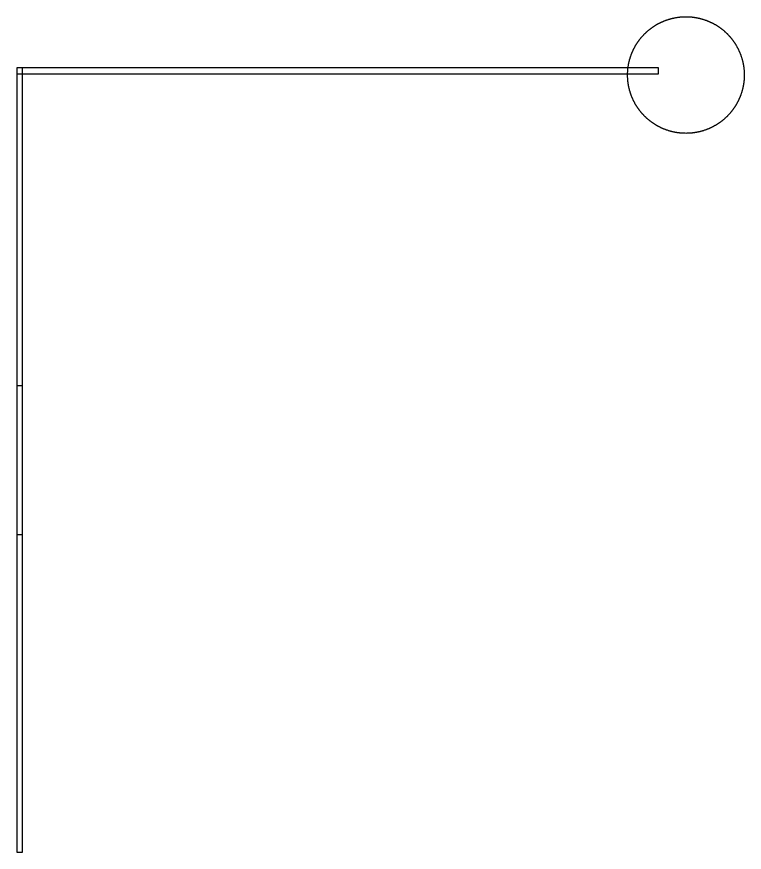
# Model space of a CAD drawing. Extents: x -15120 to 12634, y -34177 to 37439.
# Drawn here: x 150 to 12619, y -28950 to -14621 of the extents above; entities that cross this region are included whole.
import ezdxf

# ---------------------------------------------------------------- set-up
doc = ezdxf.new("R2010")
doc.units = 0
doc.layers.add('New_Layer', color=20, linetype='CONTINUOUS')
doc.layers.add('Poly', color=20, linetype='CONTINUOUS')

msp = doc.modelspace()

# ---------------------------------------------------------------- linework, layer by layer
at = {"layer": 'New_Layer'}
for points in [[(12619.15, -15634.75), (12618.85, -15648.85), (12618.35, -15662.95), (12617.65, -15677), (12617.2, -15684.05), (12616.75, -15691.05), (12616.25, -15698.05), (12615.65, -15705.1), (12615.05, -15712.1), (12614.35, -15719.15), (12613.65, -15726.15), (12612.9, -15733.15), (12611.2, -15747.15), (12610.3, -15754.1), (12609.3, -15761.1), (12608.3, -15768.05), (12607.25, -15775), (12606.15, -15781.95), (12604.95, -15788.95), (12603.75, -15795.85), (12602.5, -15802.8), (12601.2, -15809.7), (12599.85, -15816.65), (12598.45, -15823.5), (12597, -15830.4), (12595.5, -15837.25), (12593.95, -15844.15), (12592.35, -15851), (12590.7, -15857.85), (12589, -15864.7), (12587.25, -15871.55), (12585.45, -15878.35), (12583.6, -15885.15), (12581.75, -15891.9), (12579.8, -15898.7), (12577.8, -15905.5), (12575.8, -15912.2), (12573.7, -15918.95), (12571.6, -15925.65), (12567.2, -15939.05), (12564.9, -15945.75), (12562.6, -15952.4), (12560.25, -15959), (12557.85, -15965.65), (12555.4, -15972.25), (12552.9, -15978.8), (12550.35, -15985.4), (12547.75, -15991.95), (12545.15, -15998.4), (12542.45, -16004.95), (12539.7, -16011.5), (12536.95, -16017.9), (12534.1, -16024.4), (12531.25, -16030.8), (12528.35, -16037.2), (12525.4, -16043.6), (12522.4, -16049.95), (12519.35, -16056.3), (12516.25, -16062.65), (12513.1, -16069), (12509.9, -16075.3), (12506.7, -16081.55), (12503.45, -16087.75), (12500.15, -16093.95), (12496.75, -16100.2), (12493.4, -16106.3), (12489.95, -16112.45), (12486.45, -16118.6), (12482.9, -16124.7), (12479.35, -16130.75), (12475.7, -16136.85), (12472.1, -16142.8), (12468.4, -16148.8), (12464.6, -16154.85), (12460.85, -16160.75), (12457, -16166.7), (12453.15, -16172.55), (12449.25, -16178.4), (12445.3, -16184.2), (12441.3, -16190.05), (12437.25, -16195.85), (12433.2, -16201.55), (12429.1, -16207.25), (12424.95, -16212.95), (12420.75, -16218.6), (12416.5, -16224.25), (12412.25, -16229.85), (12407.95, -16235.4), (12403.6, -16240.95), (12399.2, -16246.45), (12394.75, -16251.95), (12390.3, -16257.4), (12385.8, -16262.8), (12381.25, -16268.2), (12376.65, -16273.6), (12372.05, -16278.85), (12367.4, -16284.15), (12362.7, -16289.4), (12357.95, -16294.65), (12353.2, -16299.85), (12348.45, -16304.95), (12343.55, -16310.1), (12338.7, -16315.15), (12333.8, -16320.2), (12328.85, -16325.25), (12323.85, -16330.25), (12318.8, -16335.2), (12313.75, -16340.1), (12308.7, -16344.95), (12303.55, -16349.85), (12298.45, -16354.6), (12293.25, -16359.35), (12288, -16364.1), (12282.75, -16368.8), (12277.45, -16373.45), (12272.2, -16378.05), (12266.8, -16382.65), (12261.4, -16387.2), (12256, -16391.7), (12250.55, -16396.15), (12245.05, -16400.6), (12239.55, -16405), (12234, -16409.35), (12228.45, -16413.65), (12222.85, -16417.9), (12217.2, -16422.15), (12211.55, -16426.35), (12205.85, -16430.5), (12200.15, -16434.6), (12194.45, -16438.65), (12188.65, -16442.7), (12182.8, -16446.7), (12177, -16450.65), (12171.15, -16454.55), (12165.3, -16458.4), (12159.35, -16462.25), (12153.45, -16466), (12147.4, -16469.8), (12141.4, -16473.5), (12135.45, -16477.1), (12129.35, -16480.75), (12123.3, -16484.3), (12117.2, -16487.85), (12111.05, -16491.35), (12104.9, -16494.8), (12098.8, -16498.15), (12092.55, -16501.55), (12086.35, -16504.85), (12080.15, -16508.1), (12073.9, -16511.3), (12067.6, -16514.5), (12061.25, -16517.65), (12054.9, -16520.75), (12048.55, -16523.8), (12042.2, -16526.8), (12035.8, -16529.75), (12029.4, -16532.65), (12023, -16535.5), (12016.5, -16538.35), (12010.1, -16541.1), (12003.55, -16543.85), (11997, -16546.55), (11990.55, -16549.15), (11984, -16551.75), (11977.4, -16554.3), (11970.85, -16556.8), (11964.25, -16559.25), (11957.6, -16561.65), (11951, -16564), (11944.35, -16566.3), (11937.65, -16568.6), (11924.25, -16573), (11917.55, -16575.1), (11910.8, -16577.2), (11904.1, -16579.2), (11897.3, -16581.2), (11890.5, -16583.15), (11883.75, -16585), (11876.95, -16586.85), (11870.15, -16588.65), (11863.3, -16590.4), (11856.45, -16592.1), (11849.6, -16593.75), (11842.75, -16595.35), (11835.85, -16596.9), (11829, -16598.4), (11822.1, -16599.85), (11815.25, -16601.25), (11808.3, -16602.6), (11801.4, -16603.9), (11794.45, -16605.15), (11787.55, -16606.35), (11780.55, -16607.55), (11773.6, -16608.65), (11766.65, -16609.7), (11759.7, -16610.7), (11752.7, -16611.7), (11745.75, -16612.6), (11731.75, -16614.3), (11724.75, -16615.05), (11717.75, -16615.75), (11710.7, -16616.45), (11703.7, -16617.05), (11696.65, -16617.65), (11689.65, -16618.15), (11682.65, -16618.6), (11675.6, -16619.05), (11661.55, -16619.75), (11647.45, -16620.25), (11633.35, -16620.55), (11619.25, -16620.65), (11605.15, -16620.55), (11591.05, -16620.25), (11576.95, -16619.75), (11562.9, -16619.05), (11555.85, -16618.6), (11548.85, -16618.15), (11541.85, -16617.65), (11534.8, -16617.05), (11527.8, -16616.45), (11520.75, -16615.75), (11513.75, -16615.05), (11506.75, -16614.3), (11492.75, -16612.6), (11485.8, -16611.7), (11478.8, -16610.7), (11471.85, -16609.7), (11464.9, -16608.65), (11457.95, -16607.55), (11450.95, -16606.35), (11444.05, -16605.15), (11437.1, -16603.9), (11430.2, -16602.6), (11423.25, -16601.25), (11416.4, -16599.85), (11409.5, -16598.4), (11402.65, -16596.9), (11395.75, -16595.35), (11388.9, -16593.75), (11382.05, -16592.1), (11375.2, -16590.4), (11368.35, -16588.65), (11361.55, -16586.85), (11354.75, -16585), (11348, -16583.15), (11341.2, -16581.2), (11334.4, -16579.2), (11327.7, -16577.2), (11320.95, -16575.1), (11314.25, -16573), (11300.85, -16568.6), (11294.15, -16566.3), (11287.5, -16564), (11280.9, -16561.65), (11274.25, -16559.25), (11267.65, -16556.8), (11261.1, -16554.3), (11254.5, -16551.75), (11247.95, -16549.15), (11241.5, -16546.55), (11234.95, -16543.85), (11228.4, -16541.1), (11222, -16538.35), (11215.5, -16535.5), (11209.1, -16532.65), (11202.7, -16529.75), (11196.3, -16526.8), (11189.95, -16523.8), (11183.6, -16520.75), (11177.25, -16517.65), (11170.9, -16514.5), (11164.6, -16511.3), (11158.35, -16508.1), (11152.15, -16504.85), (11145.95, -16501.55), (11139.7, -16498.15), (11133.6, -16494.8), (11127.45, -16491.35), (11121.3, -16487.85), (11115.2, -16484.3), (11109.15, -16480.75), (11103.05, -16477.1), (11097.1, -16473.5), (11091.1, -16469.8), (11085.05, -16466), (11079.15, -16462.25), (11073.2, -16458.4), (11067.35, -16454.55), (11061.5, -16450.65), (11055.7, -16446.7), (11049.85, -16442.7), (11044.05, -16438.65), (11038.35, -16434.6), (11032.65, -16430.5), (11026.95, -16426.35), (11021.3, -16422.15), (11015.65, -16417.9), (11010.05, -16413.65), (11004.5, -16409.35), (10998.95, -16405), (10993.45, -16400.6), (10987.95, -16396.15), (10982.5, -16391.7), (10977.1, -16387.2), (10971.7, -16382.65), (10966.3, -16378.05), (10961.05, -16373.45), (10955.75, -16368.8), (10950.5, -16364.1), (10945.25, -16359.35), (10940.05, -16354.6), (10934.95, -16349.85), (10929.8, -16344.95), (10924.75, -16340.1), (10919.7, -16335.2), (10914.65, -16330.25), (10909.65, -16325.25), (10904.7, -16320.2), (10899.8, -16315.15), (10894.95, -16310.1), (10890.05, -16304.95), (10885.3, -16299.85), (10880.55, -16294.65), (10875.8, -16289.4), (10871.1, -16284.15), (10866.45, -16278.85), (10861.85, -16273.6), (10857.25, -16268.2), (10852.7, -16262.8), (10848.2, -16257.4), (10843.75, -16251.95), (10839.3, -16246.45), (10834.9, -16240.95), (10830.55, -16235.4), (10826.25, -16229.85), (10822, -16224.25), (10817.75, -16218.6), (10813.55, -16212.95), (10809.4, -16207.25), (10805.3, -16201.55), (10801.25, -16195.85), (10797.2, -16190.05), (10793.2, -16184.2), (10789.25, -16178.4), (10785.35, -16172.55), (10781.5, -16166.7), (10777.65, -16160.75), (10773.9, -16154.85), (10770.1, -16148.8), (10766.4, -16142.8), (10762.8, -16136.85), (10759.15, -16130.75), (10755.6, -16124.7), (10752.05, -16118.6), (10748.55, -16112.45), (10745.1, -16106.3), (10741.75, -16100.2), (10738.35, -16093.95), (10735.05, -16087.75), (10731.8, -16081.55), (10728.6, -16075.3), (10725.4, -16069), (10722.25, -16062.65), (10719.15, -16056.3), (10716.1, -16049.95), (10713.1, -16043.6), (10710.15, -16037.2), (10707.25, -16030.8), (10704.4, -16024.4), (10701.55, -16017.9), (10698.8, -16011.5), (10696.05, -16004.95), (10693.35, -15998.4), (10690.75, -15991.95), (10688.15, -15985.4), (10685.6, -15978.8), (10683.1, -15972.25), (10680.65, -15965.65), (10678.25, -15959), (10675.9, -15952.4), (10673.6, -15945.75), (10671.3, -15939.05), (10666.9, -15925.65), (10664.8, -15918.95), (10662.7, -15912.2), (10660.7, -15905.5), (10658.7, -15898.7), (10656.75, -15891.9), (10654.9, -15885.15), (10653.05, -15878.35), (10651.25, -15871.55), (10649.5, -15864.7), (10647.8, -15857.85), (10646.15, -15851), (10644.55, -15844.15), (10643, -15837.25), (10641.5, -15830.4), (10640.05, -15823.5), (10638.65, -15816.65), (10637.3, -15809.7), (10636, -15802.8), (10634.75, -15795.85), (10633.55, -15788.95), (10632.35, -15781.95), (10631.25, -15775), (10630.2, -15768.05), (10629.2, -15761.1), (10628.2, -15754.1), (10627.3, -15747.15), (10625.6, -15733.15), (10624.85, -15726.15), (10624.15, -15719.15), (10623.45, -15712.1), (10622.85, -15705.1), (10622.25, -15698.05), (10621.75, -15691.05), (10621.3, -15684.05), (10620.85, -15677), (10620.15, -15662.95), (10619.65, -15648.85), (10619.35, -15634.75), (10619.25, -15620.65), (10619.35, -15606.55), (10619.65, -15592.45), (10620.15, -15578.35), (10620.85, -15564.3), (10621.3, -15557.25), (10621.75, -15550.25), (10622.25, -15543.25), (10622.85, -15536.2), (10623.45, -15529.2), (10624.15, -15522.15), (10624.85, -15515.15), (10625.6, -15508.15), (10627.3, -15494.15), (10628.2, -15487.2), (10629.2, -15480.2), (10630.2, -15473.25), (10631.25, -15466.3), (10632.35, -15459.35), (10633.55, -15452.35), (10634.75, -15445.45), (10636, -15438.5), (10637.3, -15431.6), (10638.65, -15424.65), (10640.05, -15417.8), (10641.5, -15410.9), (10643, -15404.05), (10644.55, -15397.15), (10646.15, -15390.3), (10647.8, -15383.45), (10649.5, -15376.6), (10651.25, -15369.75), (10653.05, -15362.95), (10654.9, -15356.15), (10656.75, -15349.4), (10658.7, -15342.6), (10660.7, -15335.8), (10662.7, -15329.1), (10664.8, -15322.35), (10666.9, -15315.65), (10671.3, -15302.25), (10673.6, -15295.55), (10675.9, -15288.9), (10678.25, -15282.3), (10680.65, -15275.65), (10683.1, -15269.05), (10685.6, -15262.5), (10688.15, -15255.9), (10690.75, -15249.35), (10693.35, -15242.9), (10696.05, -15236.35), (10698.8, -15229.8), (10701.55, -15223.4), (10704.4, -15216.9), (10707.25, -15210.5), (10710.15, -15204.1), (10713.1, -15197.7), (10716.1, -15191.35), (10719.15, -15185), (10722.25, -15178.65), (10725.4, -15172.3), (10728.6, -15166), (10731.8, -15159.75), (10735.05, -15153.55), (10738.35, -15147.35), (10741.75, -15141.1), (10745.1, -15135), (10748.55, -15128.85), (10752.05, -15122.7), (10755.6, -15116.6), (10759.15, -15110.55), (10762.8, -15104.45), (10766.4, -15098.5), (10770.1, -15092.5), (10773.9, -15086.45), (10777.65, -15080.55), (10781.5, -15074.6), (10785.35, -15068.75), (10789.25, -15062.9), (10793.2, -15057.1), (10797.2, -15051.25), (10801.25, -15045.45), (10805.3, -15039.75), (10809.4, -15034.05), (10813.55, -15028.35), (10817.75, -15022.7), (10822, -15017.05), (10826.25, -15011.45), (10830.55, -15005.9), (10834.9, -15000.35), (10839.3, -14994.85), (10843.75, -14989.35), (10848.2, -14983.9), (10852.7, -14978.5), (10857.25, -14973.1), (10861.85, -14967.7), (10866.45, -14962.45), (10871.1, -14957.15), (10875.8, -14951.9), (10880.55, -14946.65), (10885.3, -14941.45), (10890.05, -14936.35), (10894.95, -14931.2), (10899.8, -14926.15), (10904.7, -14921.1), (10909.65, -14916.05), (10914.65, -14911.05), (10919.7, -14906.1), (10924.75, -14901.2), (10929.8, -14896.35), (10934.95, -14891.45), (10940.05, -14886.7), (10945.25, -14881.95), (10950.5, -14877.2), (10955.75, -14872.5), (10961.05, -14867.85), (10966.3, -14863.25), (10971.7, -14858.65), (10977.1, -14854.1), (10982.5, -14849.6), (10987.95, -14845.15), (10993.45, -14840.7), (10998.95, -14836.3), (11004.5, -14831.95), (11010.05, -14827.65), (11015.65, -14823.4), (11021.3, -14819.15), (11026.95, -14814.95), (11032.65, -14810.8), (11038.35, -14806.7), (11044.05, -14802.65), (11049.85, -14798.6), (11055.7, -14794.6), (11061.5, -14790.65), (11067.35, -14786.75), (11073.2, -14782.9), (11079.15, -14779.05), (11085.05, -14775.3), (11091.1, -14771.5), (11097.1, -14767.8), (11103.05, -14764.2), (11109.15, -14760.55), (11115.2, -14757), (11121.3, -14753.45), (11127.45, -14749.95), (11133.6, -14746.5), (11139.7, -14743.15), (11145.95, -14739.75), (11152.15, -14736.45), (11158.35, -14733.2), (11164.6, -14730), (11170.9, -14726.8), (11177.25, -14723.65), (11183.6, -14720.55), (11189.95, -14717.5), (11196.3, -14714.5), (11202.7, -14711.55), (11209.1, -14708.65), (11215.5, -14705.8), (11222, -14702.95), (11228.4, -14700.2), (11234.95, -14697.45), (11241.5, -14694.75), (11247.95, -14692.15), (11254.5, -14689.55), (11261.1, -14687), (11267.65, -14684.5), (11274.25, -14682.05), (11280.9, -14679.65), (11287.5, -14677.3), (11294.15, -14675), (11300.85, -14672.7), (11314.25, -14668.3), (11320.95, -14666.2), (11327.7, -14664.1), (11334.4, -14662.1), (11341.2, -14660.1), (11348, -14658.15), (11354.75, -14656.3), (11361.55, -14654.45), (11368.35, -14652.65), (11375.2, -14650.9), (11382.05, -14649.2), (11388.9, -14647.55), (11395.75, -14645.95), (11402.65, -14644.4), (11409.5, -14642.9), (11416.4, -14641.45), (11423.25, -14640.05), (11430.2, -14638.7), (11437.1, -14637.4), (11444.05, -14636.15), (11450.95, -14634.95), (11457.95, -14633.75), (11464.9, -14632.65), (11471.85, -14631.6), (11478.8, -14630.6), (11485.8, -14629.6), (11492.75, -14628.7), (11506.75, -14627), (11513.75, -14626.25), (11520.75, -14625.55), (11527.8, -14624.85), (11534.8, -14624.25), (11541.85, -14623.65), (11548.85, -14623.15), (11555.85, -14622.7), (11562.9, -14622.25), (11576.95, -14621.55), (11591.05, -14621.05), (11605.15, -14620.75), (11619.25, -14620.65), (11633.35, -14620.75), (11647.45, -14621.05), (11661.55, -14621.55), (11675.6, -14622.25), (11682.65, -14622.7), (11689.65, -14623.15), (11696.65, -14623.65), (11703.7, -14624.25), (11710.7, -14624.85), (11717.75, -14625.55), (11724.75, -14626.25), (11731.75, -14627), (11745.75, -14628.7), (11752.7, -14629.6), (11759.7, -14630.6), (11766.65, -14631.6), (11773.6, -14632.65), (11780.55, -14633.75), (11787.55, -14634.95), (11794.45, -14636.15), (11801.4, -14637.4), (11808.3, -14638.7), (11815.25, -14640.05), (11822.1, -14641.45), (11829, -14642.9), (11835.85, -14644.4), (11842.75, -14645.95), (11849.6, -14647.55), (11856.45, -14649.2), (11863.3, -14650.9), (11870.15, -14652.65), (11876.95, -14654.45), (11883.75, -14656.3), (11890.5, -14658.15), (11897.3, -14660.1), (11904.1, -14662.1), (11910.8, -14664.1), (11917.55, -14666.2), (11924.25, -14668.3), (11937.65, -14672.7), (11944.35, -14675), (11951, -14677.3), (11957.6, -14679.65), (11964.25, -14682.05), (11970.85, -14684.5), (11977.4, -14687), (11984, -14689.55), (11990.55, -14692.15), (11997, -14694.75), (12003.55, -14697.45), (12010.1, -14700.2), (12016.5, -14702.95), (12023, -14705.8), (12029.4, -14708.65), (12035.8, -14711.55), (12042.2, -14714.5), (12048.55, -14717.5), (12054.9, -14720.55), (12061.25, -14723.65), (12067.6, -14726.8), (12073.9, -14730), (12080.15, -14733.2), (12086.35, -14736.45), (12092.55, -14739.75), (12098.8, -14743.15), (12104.9, -14746.5), (12111.05, -14749.95), (12117.2, -14753.45), (12123.3, -14757), (12129.35, -14760.55), (12135.45, -14764.2), (12141.4, -14767.8), (12147.4, -14771.5), (12153.45, -14775.3), (12159.35, -14779.05), (12165.3, -14782.9), (12171.15, -14786.75), (12177, -14790.65), (12182.8, -14794.6), (12188.65, -14798.6), (12194.45, -14802.65), (12200.15, -14806.7), (12205.85, -14810.8), (12211.55, -14814.95), (12217.2, -14819.15), (12222.85, -14823.4), (12228.45, -14827.65), (12234, -14831.95), (12239.55, -14836.3), (12245.05, -14840.7), (12250.55, -14845.15), (12256, -14849.6), (12261.4, -14854.1), (12266.8, -14858.65), (12272.2, -14863.25), (12277.45, -14867.85), (12282.75, -14872.5), (12288, -14877.2), (12293.25, -14881.95), (12298.45, -14886.7), (12303.55, -14891.45), (12308.7, -14896.35), (12313.75, -14901.2), (12318.8, -14906.1), (12323.85, -14911.05), (12328.85, -14916.05), (12333.8, -14921.1), (12338.7, -14926.15), (12343.55, -14931.2), (12348.45, -14936.35), (12353.2, -14941.45), (12357.95, -14946.65), (12362.7, -14951.9), (12367.4, -14957.15), (12372.05, -14962.45), (12376.65, -14967.7), (12381.25, -14973.1), (12385.8, -14978.5), (12390.3, -14983.9), (12394.75, -14989.35), (12399.2, -14994.85), (12403.6, -15000.35), (12407.95, -15005.9), (12412.25, -15011.45), (12416.5, -15017.05), (12420.75, -15022.7), (12424.95, -15028.35), (12429.1, -15034.05), (12433.2, -15039.75), (12437.25, -15045.45), (12441.3, -15051.25), (12445.3, -15057.1), (12449.25, -15062.9), (12453.15, -15068.75), (12457, -15074.6), (12460.85, -15080.55), (12464.6, -15086.45), (12468.4, -15092.5), (12472.1, -15098.5), (12475.7, -15104.45), (12479.35, -15110.55), (12482.9, -15116.6), (12486.45, -15122.7), (12489.95, -15128.85), (12493.4, -15135), (12496.75, -15141.1), (12500.15, -15147.35), (12503.45, -15153.55), (12506.7, -15159.75), (12509.9, -15166), (12513.1, -15172.3), (12516.25, -15178.65), (12519.35, -15185), (12522.4, -15191.35), (12525.4, -15197.7), (12528.35, -15204.1), (12531.25, -15210.5), (12534.1, -15216.9), (12536.95, -15223.4), (12539.7, -15229.8), (12542.45, -15236.35), (12545.15, -15242.9), (12547.75, -15249.35), (12550.35, -15255.9), (12552.9, -15262.5), (12555.4, -15269.05), (12557.85, -15275.65), (12560.25, -15282.3), (12562.6, -15288.9), (12564.9, -15295.55), (12567.2, -15302.25), (12571.6, -15315.65), (12573.7, -15322.35), (12575.8, -15329.1), (12577.8, -15335.8), (12579.8, -15342.6), (12581.75, -15349.4), (12583.6, -15356.15), (12585.45, -15362.95), (12587.25, -15369.75), (12589, -15376.6), (12590.7, -15383.45), (12592.35, -15390.3), (12593.95, -15397.15), (12595.5, -15404.05), (12597, -15410.9), (12598.45, -15417.8), (12599.85, -15424.65), (12601.2, -15431.6), (12602.5, -15438.5), (12603.75, -15445.45), (12604.95, -15452.35), (12606.15, -15459.35), (12607.25, -15466.3), (12608.3, -15473.25), (12609.3, -15480.2), (12610.3, -15487.2), (12611.2, -15494.15), (12612.9, -15508.15), (12613.65, -15515.15), (12614.35, -15522.15), (12615.05, -15529.2), (12615.65, -15536.2), (12616.25, -15543.25), (12616.75, -15550.25), (12617.2, -15557.25), (12617.65, -15564.3), (12618.35, -15578.35), (12618.85, -15592.45), (12619.15, -15606.55), (12619.25, -15620.65)], [(150, -23500), (250, -23500), (250, -15500), (150, -15500)], [(150, -28950), (250, -28950), (250, -20950), (150, -20950)]]:
    msp.add_lwpolyline(points, close=True, dxfattribs=at)
at = {"layer": 'Poly'}
msp.add_lwpolyline([(150, -15600), (11150, -15600), (11150, -15500), (150, -15500)], close=True, dxfattribs=at)

doc.saveas('drawing.dxf')
